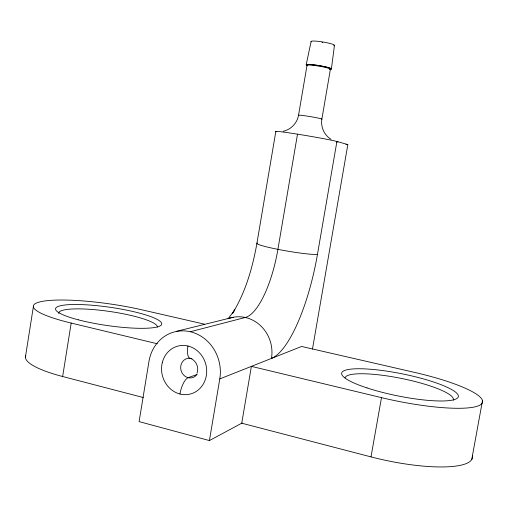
<?xml version="1.0" encoding="UTF-8"?>
<svg xmlns="http://www.w3.org/2000/svg" width="508" height="508" viewBox="0 0 508 508"><rect width="100%" height="100%" fill="white"/><g stroke="black" fill="none" stroke-linecap="round" stroke-linejoin="round"><path stroke-width="0.76" d="M331.375 69.056L334.455 45.517M25.4 357.232L33.382 306.527M143.275 397.529L62.643 376.511L71.177 323.069A75.546 13.018 8.2 0 1 42.304 301.358A75.546 13.018 8.2 0 1 142.024 309.848L204.565 324.199M209.417 440.576L219.786 378.911A39.434 35.725 75.6 0 0 190.748 331.851A39.434 35.725 75.6 0 0 148.977 361.398L139.097 421.608L209.417 440.576L242.17 422.967M275.831 131.413L256.902 243.421C252.546 267.856 245.504 292.284 232.429 313.576L234.861 309.709L228.479 318.268M307.016 65.38L298.539 115.227C297.231 123.031 290.982 129.597 283.242 131.255M297.504 134.163L277.901 249.352A67.894 22.079 -78.7 0 1 245.307 317.468L190.303 331.743M330.416 69.158L321.869 119.113C320.561 126.905 324.212 135.185 331.013 139.275M312.471 349.072L347.84 144.564L336.912 141.465L317.456 254.381A103.759 30.658 -78.7 0 1 271.45 358.419A34.392 31.788 74 0 0 260.172 325.317A34.392 31.788 74 0 0 227.959 318.77M381.495 397.637L251.39 366.376L241.744 423.196L370.999 456.889L381.495 397.637A83.82 15.856 11.4 0 0 480.917 404.482A83.82 15.856 11.4 0 0 415.106 372.523L301.587 346.469L219.786 378.911M471.722 459.619L482.511 400.539M306.203 64.675L311.112 41.427M197.021 373.278C199.028 367.906 196.552 361.232 191.3 358.762M196.964 374.485L188.125 377.704A14.599 5.156 -75.3 0 0 179.959 394.017M233.331 317.246L176.721 331.267M345.923 144.342L347.84 144.564M71.177 323.069L157.391 343.783M307.092 65.418A12.814 1.283 9.4 0 1 319.596 65.684A12.814 1.283 9.4 0 1 329.825 69.304M311.309 41.885A11.887 1.467 9.4 0 1 324.021 42.177A11.887 1.467 9.4 0 1 333.546 45.803M276.663 131.826A31.547 0.972 9.6 0 1 304.768 135.344A31.547 0.972 9.6 0 1 337.871 141.986M337.096 141.992A31.547 0.972 9.6 0 1 336.467 141.961M317.468 254.381A31.388 2.534 9.7 0 1 277.901 249.352A31.388 2.534 9.7 0 1 257.296 242.995M322.002 42.329A8.115 1.003 9.4 0 1 322.771 42.45M196.977 374.447A9.957 9.042 75.5 0 1 185.249 376.422A9.957 9.042 75.5 0 1 181.318 363.931A9.957 9.042 75.5 0 1 191.986 358.585M191.338 358.4A14.522 5.22 -76.3 0 1 187.935 346.012M298.85 115.437A11.836 0.591 9.5 0 1 310.534 116.649A11.836 0.591 9.5 0 1 321.405 119.24M307.524 65.811A11.868 1.181 9.4 0 1 318.732 66.103A11.868 1.181 9.4 0 1 329.921 69.501M307.454 65.437A12.325 1.232 9.4 0 1 319.246 65.678A12.325 1.232 9.4 0 1 329.8 69.196M62.643 376.511A75.355 16.65 7.8 0 1 25.743 355.549M58.776 313.468A49.809 8.75 8.2 0 1 107.721 311.188A49.809 8.75 8.2 0 1 157.378 327.114M472.396 455.917A83.591 20.263 11.9 0 1 370.999 456.889M345.078 377.857A55.245 10.655 11.4 0 1 402.654 378.682A55.245 10.655 11.4 0 1 453.231 400.234M162.357 362.356A24.765 22.435 75.6 0 0 189.776 394.164A24.765 22.435 75.6 0 0 200.228 353.651A24.765 22.435 75.6 0 0 162.357 362.356M78.302 319.824A53.664 9.239 8.2 0 0 161.55 324.625A53.664 9.239 8.2 0 0 85.973 304.8A53.664 9.239 8.2 0 0 78.302 319.824M366.979 387.909A59.525 11.246 11.4 0 0 458.229 397.021A59.525 11.246 11.4 0 0 374.815 369.634A59.525 11.246 11.4 0 0 366.979 387.909"/></g></svg>
